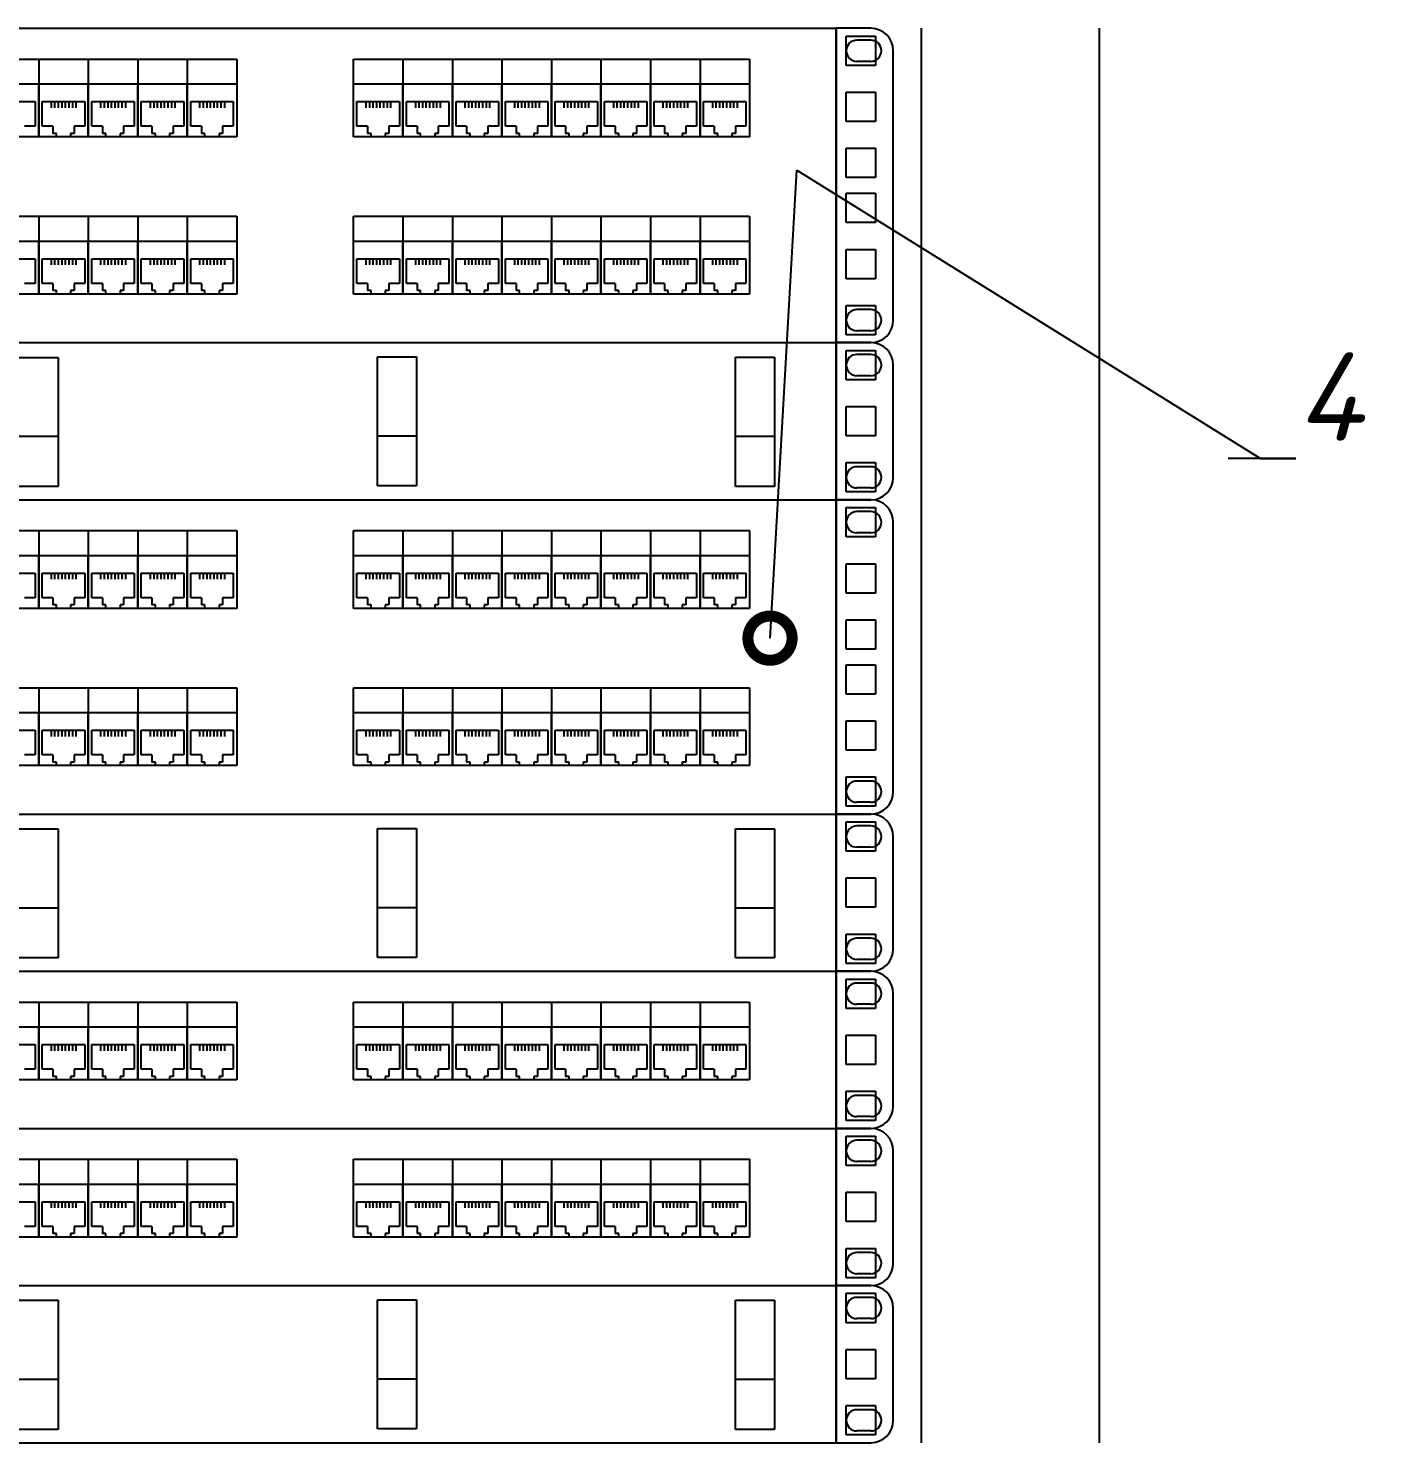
# Model space of a CAD drawing. Extents: x -260425 to 1294666, y -169889 to -2349.
# Drawn here: x 1001202 to 1005080, y -116484 to -112484 of the extents above; entities that cross this region are included whole.
import ezdxf
from ezdxf import colors
from ezdxf.entities.mleader import LeaderData, LeaderLine
from ezdxf.enums import TextEntityAlignment as Align
from ezdxf.math import Vec2, Vec3

# ---------------------------------------------------------------- set-up
doc = ezdxf.new("R2010")
doc.units = 0
doc.header["$LTSCALE"] = 100
doc.styles.add('1ISOCPEUR', font='isocpeui.ttf', dxfattribs={"height": 250})

# ---------------------------------------------------------------- blocks, each defined once
blk = doc.blocks.new('*U218')
at = {"color": 0, "linetype": 'ByBlock', "lineweight": -2}
for p, q in [((525.5, 1633.5), (525.5, 1589.05)), ((549.5, 1633.5), (549.5, 1589.05)), ((600, 1589.05), (600, 1633.5)), ((528.35, 1623), (528.35, 1631.3)), ((528.35, 1631.3), (536.65, 1631.3)), ((536.65, 1631.3), (536.65, 1623)), ((536.65, 1623), (528.35, 1623)), ((528.35, 1607.125), (528.35, 1615.425)), ((528.35, 1615.425), (536.65, 1615.425)), ((536.65, 1615.425), (536.65, 1607.125)), ((536.65, 1607.125), (528.35, 1607.125)), ((528.35, 1591.25), (528.35, 1599.55)), ((528.35, 1599.55), (536.65, 1599.55)), ((536.65, 1599.55), (536.65, 1591.25)), ((525.5, 1589.05), (525.5, 1544.6)), ((536.65, 1591.25), (528.35, 1591.25)), ((549.5, 1589.05), (549.5, 1544.6)), ((600, 1544.6), (600, 1589.05)), ((528.35, 1578.55), (528.35, 1586.85)), ((528.35, 1586.85), (536.65, 1586.85)), ((536.65, 1586.85), (536.65, 1578.55)), ((536.65, 1578.55), (528.35, 1578.55)), ((528.35, 1562.675), (528.35, 1570.975)), ((528.35, 1570.975), (536.65, 1570.975)), ((536.65, 1570.975), (536.65, 1562.675)), ((536.65, 1562.675), (528.35, 1562.675)), ((528.35, 1546.8), (528.35, 1555.1)), ((528.35, 1555.1), (536.65, 1555.1)), ((536.65, 1555.1), (536.65, 1546.8)), ((525.5, 1544.6), (525.5, 1500.15)), ((536.65, 1546.8), (528.35, 1546.8)), ((549.5, 1544.6), (549.5, 1500.15)), ((600, 1500.15), (600, 1544.6)), ((528.35, 1534.1), (528.35, 1542.4)), ((528.35, 1542.4), (536.65, 1542.4)), ((536.65, 1542.4), (536.65, 1534.1)), ((536.65, 1534.1), (528.35, 1534.1)), ((528.35, 1518.225), (528.35, 1526.525)), ((528.35, 1526.525), (536.65, 1526.525)), ((536.65, 1526.525), (536.65, 1518.225)), ((536.65, 1518.225), (528.35, 1518.225)), ((528.35, 1502.35), (528.35, 1510.65)), ((528.35, 1510.65), (536.65, 1510.65)), ((536.65, 1510.65), (536.65, 1502.35)), ((536.65, 1502.35), (528.35, 1502.35)), ((525.5, 1500.15), (525.5, 1455.7)), ((528.35, 1489.65), (528.35, 1497.95)), ((528.35, 1497.95), (536.65, 1497.95)), ((536.65, 1497.95), (536.65, 1489.65)), ((549.5, 1500.15), (549.5, 1455.7)), ((600, 1455.7), (600, 1500.15)), ((536.65, 1489.65), (528.35, 1489.65)), ((528.35, 1473.775), (528.35, 1482.075)), ((528.35, 1482.075), (536.65, 1482.075)), ((536.65, 1482.075), (536.65, 1473.775)), ((536.65, 1473.775), (528.35, 1473.775)), ((528.35, 1457.9), (528.35, 1466.2)), ((528.35, 1466.2), (536.65, 1466.2)), ((536.65, 1466.2), (536.65, 1457.9)), ((536.65, 1457.9), (528.35, 1457.9)), ((525.5, 1455.7), (525.5, 1411.25)), ((528.35, 1445.2), (528.35, 1453.5)), ((528.35, 1453.5), (536.65, 1453.5)), ((536.65, 1453.5), (536.65, 1445.2)), ((549.5, 1455.7), (549.5, 1411.25)), ((600, 1411.25), (600, 1455.7)), ((536.65, 1445.2), (528.35, 1445.2)), ((528.35, 1429.325), (528.35, 1437.625)), ((528.35, 1437.625), (536.65, 1437.625)), ((536.65, 1437.625), (536.65, 1429.325)), ((536.65, 1429.325), (528.35, 1429.325)), ((528.35, 1413.45), (528.35, 1421.75)), ((528.35, 1421.75), (536.65, 1421.75)), ((536.65, 1421.75), (536.65, 1413.45)), ((536.65, 1413.45), (528.35, 1413.45)), ((525.5, 1411.25), (525.5, 1366.8)), ((528.35, 1400.75), (528.35, 1409.05)), ((528.35, 1409.05), (536.65, 1409.05)), ((536.65, 1409.05), (536.65, 1400.75)), ((549.5, 1411.25), (549.5, 1366.8)), ((600, 1366.8), (600, 1411.25)), ((536.65, 1400.75), (528.35, 1400.75)), ((528.35, 1384.875), (528.35, 1393.175)), ((528.35, 1393.175), (536.65, 1393.175)), ((536.65, 1393.175), (536.65, 1384.875)), ((536.65, 1384.875), (528.35, 1384.875)), ((528.35, 1369), (528.35, 1377.3)), ((528.35, 1377.3), (536.65, 1377.3)), ((536.65, 1377.3), (536.65, 1369)), ((536.65, 1369), (528.35, 1369)), ((525.5, 1366.8), (525.5, 1322.35)), ((528.35, 1356.3), (528.35, 1364.6)), ((528.35, 1364.6), (536.65, 1364.6)), ((536.65, 1364.6), (536.65, 1356.3)), ((549.5, 1366.8), (549.5, 1322.35)), ((600, 1322.35), (600, 1366.8)), ((536.65, 1356.3), (528.35, 1356.3)), ((528.35, 1340.425), (528.35, 1348.725)), ((528.35, 1348.725), (536.65, 1348.725)), ((536.65, 1348.725), (536.65, 1340.425)), ((536.65, 1340.425), (528.35, 1340.425)), ((528.35, 1324.55), (528.35, 1332.85)), ((528.35, 1332.85), (536.65, 1332.85)), ((536.65, 1332.85), (536.65, 1324.55)), ((536.65, 1324.55), (528.35, 1324.55)), ((525.5, 1322.35), (525.5, 1277.9)), ((549.5, 1322.35), (549.5, 1277.9)), ((600, 1277.9), (600, 1322.35)), ((528.35, 1311.85), (528.35, 1320.15)), ((528.35, 1320.15), (536.65, 1320.15)), ((536.65, 1320.15), (536.65, 1311.85)), ((536.65, 1311.85), (528.35, 1311.85)), ((528.35, 1295.975), (528.35, 1304.275)), ((528.35, 1304.275), (536.65, 1304.275)), ((536.65, 1304.275), (536.65, 1295.975)), ((536.65, 1295.975), (528.35, 1295.975)), ((528.35, 1280.1), (528.35, 1288.4)), ((528.35, 1288.4), (536.65, 1288.4)), ((536.65, 1288.4), (536.65, 1280.1)), ((525.5, 1277.9), (525.5, 1233.45)), ((536.65, 1280.1), (528.35, 1280.1)), ((549.5, 1277.9), (549.5, 1233.45)), ((600, 1233.45), (600, 1277.9)), ((528.35, 1267.4), (528.35, 1275.7)), ((528.35, 1275.7), (536.65, 1275.7)), ((536.65, 1275.7), (536.65, 1267.4)), ((536.65, 1267.4), (528.35, 1267.4)), ((528.35, 1251.525), (528.35, 1259.825)), ((528.35, 1259.825), (536.65, 1259.825)), ((536.65, 1259.825), (536.65, 1251.525)), ((536.65, 1251.525), (528.35, 1251.525)), ((528.35, 1235.65), (528.35, 1243.95)), ((528.35, 1243.95), (536.65, 1243.95)), ((536.65, 1243.95), (536.65, 1235.65)), ((536.65, 1235.65), (528.35, 1235.65))]:
    blk.add_line(p, q, dxfattribs=at)
blk = doc.blocks.new('*U214')
at = {"color": 0, "linetype": 'ByBlock', "lineweight": -2}
for p, q in [((174.5, 22.22), (625.5, 22.22)), ((635.31, 22.22), (625.5, 22.22)), ((625.5, -22.23), (625.5, 22.22)), ((394.48, 18.06), (405.52, 18.06)), ((405.52, 18.06), (405.52, -18.44)), ((495.78, 18.19), (506.81, 18.19)), ((495.78, -18.31), (495.78, 18.19)), ((506.81, 18.19), (506.81, -18.31)), ((597.07, 18.07), (608.1, 18.07)), ((597.07, -18.44), (597.07, 18.07)), ((608.1, 18.07), (608.1, -18.44)), ((635.31, 18.87), (631.35, 18.87)), ((635.31, 12.87), (631.35, 12.87)), ((641.66, -15.88), (641.66, 15.87)), ((394.48, -4.28), (405.52, -4.28)), ((495.78, -4.15), (506.81, -4.15)), ((597.07, -4.27), (608.1, -4.27)), ((635.31, -12.88), (631.35, -12.88)), ((405.52, -18.44), (394.48, -18.44)), ((506.81, -18.31), (495.78, -18.31)), ((608.1, -18.44), (597.07, -18.44)), ((635.31, -18.88), (631.35, -18.88)), ((174.5, -22.23), (625.5, -22.23)), ((625.5, -22.23), (635.31, -22.23))]:
    blk.add_line(p, q, dxfattribs=at)
for centre, radius, start, end in [((635.31, 15.87), 6.35, 0, 90), ((631.35, 15.87), 3, 90, 270), ((635.31, 15.87), 3, 270, 90), ((631.35, -15.88), 3, 90, 270), ((635.31, -15.88), 3, 270, 90), ((635.31, -15.88), 6.35, 270, 0)]:
    blk.add_arc(centre, radius, start, end, dxfattribs=at)
at = {"color": 0, "lineweight": -2, "style": '1ISOCPEUR', "oblique": 15, "flags": 8}
blk.add_attdef('НАИМЕНОВАНИЕ', text='', height=25, dxfattribs=at).set_placement((750, 10.43), align=Align.MIDDLE_LEFT)
blk = doc.blocks.new('*U223')
at = {"color": 0, "linetype": 'ByBlock', "lineweight": -2}
for p, q in [((174.5, 22.22), (625.5, 22.22)), ((625.5, -66.68), (625.5, 22.22)), ((635.31, 22.22), (625.5, 22.22)), ((635.31, 18.87), (631.35, 18.87)), ((386, 13.5), (400, 13.5)), ((400, 13.5), (414, 13.5)), ((400, 13.5), (400, 6.5)), ((414, 13.5), (428, 13.5)), ((414, 13.5), (414, 6.5)), ((428, 13.5), (442, 13.5)), ((428, 13.5), (428, 6.5)), ((442, 13.5), (456, 13.5)), ((442, 13.5), (442, 6.5)), ((456, 13.5), (456, 6.5)), ((489, 6.5), (489, 13.5)), ((489, 13.5), (503, 13.5)), ((503, 13.5), (503, 6.5)), ((503, 13.5), (517, 13.5)), ((517, 13.5), (517, 6.5)), ((517, 13.5), (531, 13.5)), ((531, 13.5), (531, 6.5)), ((531, 13.5), (545, 13.5)), ((545, 13.5), (545, 6.5)), ((545, 13.5), (559, 13.5)), ((559, 13.5), (559, 6.5)), ((559, 13.5), (573, 13.5)), ((573, 13.5), (573, 6.5)), ((573, 13.5), (587, 13.5)), ((587, 13.5), (587, 6.5)), ((587, 13.5), (601, 13.5)), ((601, 13.5), (601, 6.5)), ((635.31, 12.87), (631.35, 12.87)), ((641.66, -60.33), (641.66, 15.87)), ((386, 6.5), (400, 6.5)), ((400, 6.5), (414, 6.5)), ((400, -8.5), (400, 6.5)), ((400, 6.5), (400, -8.5)), ((414, 6.5), (428, 6.5)), ((414, -8.5), (414, 6.5)), ((414, 6.5), (414, -8.5)), ((428, 6.5), (428, -8.5)), ((428, 6.5), (442, 6.5)), ((428, -8.5), (428, 6.5)), ((442, 6.5), (456, 6.5)), ((442, -8.5), (442, 6.5)), ((442, 6.5), (442, -8.5)), ((456, 6.5), (456, -8.5)), ((489, 6.5), (503, 6.5)), ((489, -8.5), (489, 6.5)), ((503, 6.5), (517, 6.5)), ((503, -8.5), (503, 6.5)), ((503, 6.5), (503, -8.5)), ((517, 6.5), (531, 6.5)), ((517, -8.5), (517, 6.5)), ((517, 6.5), (517, -8.5)), ((531, 6.5), (545, 6.5)), ((531, -8.5), (531, 6.5)), ((531, 6.5), (531, -8.5)), ((545, 6.5), (545, -8.5)), ((545, 6.5), (559, 6.5)), ((545, -8.5), (545, 6.5)), ((559, 6.5), (559, -8.5)), ((559, 6.5), (573, 6.5)), ((559, -8.5), (559, 6.5)), ((573, 6.5), (587, 6.5)), ((573, -8.5), (573, 6.5)), ((573, 6.5), (573, -8.5)), ((587, 6.5), (587, -8.5)), ((587, 6.5), (601, 6.5)), ((587, -8.5), (587, 6.5)), ((601, 6.5), (601, -8.5)), ((387, 1.5), (399, 1.5)), ((399, 1.5), (399, -5.5)), ((401, -2), (401, 1.5)), ((401, -5.5), (401, 1.5)), ((401, 1.5), (413, 1.5)), ((403.5, 1.5), (403.5, -0.25)), ((404.5, 1.5), (404.5, -0.25)), ((405.5, 1.5), (405.5, -0.25)), ((406.5, 1.5), (406.5, -0.25)), ((407.5, 1.5), (407.5, -0.25)), ((408.5, 1.5), (408.5, -0.25)), ((409.5, 1.5), (409.5, -0.25)), ((410.5, 1.5), (410.5, -0.25)), ((413, 1.5), (413, -5.5)), ((415, -2), (415, 1.5)), ((415, -5.5), (415, 1.5)), ((415, 1.5), (427, 1.5)), ((417.5, 1.5), (417.5, -0.25)), ((418.5, 1.5), (418.5, -0.25)), ((419.5, 1.5), (419.5, -0.25)), ((420.5, 1.5), (420.5, -0.25)), ((421.5, 1.5), (421.5, -0.25)), ((422.5, 1.5), (422.5, -0.25)), ((423.5, 1.5), (423.5, -0.25)), ((424.5, 1.5), (424.5, -0.25)), ((427, 1.5), (427, -5.5)), ((429, -2), (429, 1.5)), ((429, -5.5), (429, 1.5)), ((429, 1.5), (441, 1.5)), ((431.5, 1.5), (431.5, -0.25)), ((432.5, 1.5), (432.5, -0.25)), ((433.5, 1.5), (433.5, -0.25)), ((434.5, 1.5), (434.5, -0.25)), ((435.5, 1.5), (435.5, -0.25)), ((436.5, 1.5), (436.5, -0.25)), ((437.5, 1.5), (437.5, -0.25)), ((438.5, 1.5), (438.5, -0.25)), ((441, 1.5), (441, -5.5)), ((443, -2), (443, 1.5)), ((443, -5.5), (443, 1.5)), ((443, 1.5), (455, 1.5)), ((445.5, 1.5), (445.5, -0.25)), ((446.5, 1.5), (446.5, -0.25)), ((447.5, 1.5), (447.5, -0.25)), ((448.5, 1.5), (448.5, -0.25)), ((449.5, 1.5), (449.5, -0.25)), ((450.5, 1.5), (450.5, -0.25)), ((451.5, 1.5), (451.5, -0.25)), ((452.5, 1.5), (452.5, -0.25)), ((455, 1.5), (455, -5.5)), ((490, -2), (490, 1.5)), ((490, -5.5), (490, 1.5)), ((490, 1.5), (502, 1.5)), ((492.5, 1.5), (492.5, -0.25)), ((493.5, 1.5), (493.5, -0.25)), ((494.5, 1.5), (494.5, -0.25)), ((495.5, 1.5), (495.5, -0.25)), ((496.5, 1.5), (496.5, -0.25)), ((497.5, 1.5), (497.5, -0.25)), ((498.5, 1.5), (498.5, -0.25)), ((499.5, 1.5), (499.5, -0.25)), ((502, 1.5), (502, -5.5)), ((504, -2), (504, 1.5)), ((504, -5.5), (504, 1.5)), ((504, 1.5), (516, 1.5)), ((506.5, 1.5), (506.5, -0.25)), ((507.5, 1.5), (507.5, -0.25)), ((508.5, 1.5), (508.5, -0.25)), ((509.5, 1.5), (509.5, -0.25)), ((510.5, 1.5), (510.5, -0.25)), ((511.5, 1.5), (511.5, -0.25)), ((512.5, 1.5), (512.5, -0.25)), ((513.5, 1.5), (513.5, -0.25)), ((516, 1.5), (516, -5.5)), ((518, -2), (518, 1.5)), ((518, -5.5), (518, 1.5)), ((518, 1.5), (530, 1.5)), ((520.5, 1.5), (520.5, -0.25)), ((521.5, 1.5), (521.5, -0.25)), ((522.5, 1.5), (522.5, -0.25)), ((523.5, 1.5), (523.5, -0.25)), ((524.5, 1.5), (524.5, -0.25)), ((525.5, 1.5), (525.5, -0.25)), ((526.5, 1.5), (526.5, -0.25)), ((527.5, 1.5), (527.5, -0.25)), ((530, 1.5), (530, -5.5)), ((532, -2), (532, 1.5)), ((532, -5.5), (532, 1.5)), ((532, 1.5), (544, 1.5)), ((534.5, 1.5), (534.5, -0.25)), ((535.5, 1.5), (535.5, -0.25)), ((536.5, 1.5), (536.5, -0.25)), ((537.5, 1.5), (537.5, -0.25)), ((538.5, 1.5), (538.5, -0.25)), ((539.5, 1.5), (539.5, -0.25)), ((540.5, 1.5), (540.5, -0.25)), ((541.5, 1.5), (541.5, -0.25)), ((544, 1.5), (544, -5.5)), ((546, -2), (546, 1.5)), ((546, -5.5), (546, 1.5)), ((546, 1.5), (558, 1.5)), ((548.5, 1.5), (548.5, -0.25)), ((549.5, 1.5), (549.5, -0.25)), ((550.5, 1.5), (550.5, -0.25)), ((551.5, 1.5), (551.5, -0.25)), ((552.5, 1.5), (552.5, -0.25)), ((553.5, 1.5), (553.5, -0.25)), ((554.5, 1.5), (554.5, -0.25)), ((555.5, 1.5), (555.5, -0.25)), ((558, 1.5), (558, -5.5)), ((560, -2), (560, 1.5)), ((560, -5.5), (560, 1.5)), ((560, 1.5), (572, 1.5)), ((562.5, 1.5), (562.5, -0.25)), ((563.5, 1.5), (563.5, -0.25)), ((564.5, 1.5), (564.5, -0.25)), ((565.5, 1.5), (565.5, -0.25)), ((566.5, 1.5), (566.5, -0.25)), ((567.5, 1.5), (567.5, -0.25)), ((568.5, 1.5), (568.5, -0.25)), ((569.5, 1.5), (569.5, -0.25)), ((572, 1.5), (572, -5.5)), ((574, -2), (574, 1.5)), ((574, -5.5), (574, 1.5)), ((574, 1.5), (586, 1.5)), ((576.5, 1.5), (576.5, -0.25)), ((577.5, 1.5), (577.5, -0.25)), ((578.5, 1.5), (578.5, -0.25)), ((579.5, 1.5), (579.5, -0.25)), ((580.5, 1.5), (580.5, -0.25)), ((581.5, 1.5), (581.5, -0.25)), ((582.5, 1.5), (582.5, -0.25)), ((583.5, 1.5), (583.5, -0.25)), ((586, 1.5), (586, -5.5)), ((588, -2), (588, 1.5)), ((588, -5.5), (588, 1.5)), ((588, 1.5), (600, 1.5)), ((590.5, 1.5), (590.5, -0.25)), ((591.5, 1.5), (591.5, -0.25)), ((592.5, 1.5), (592.5, -0.25)), ((593.5, 1.5), (593.5, -0.25)), ((594.5, 1.5), (594.5, -0.25)), ((595.5, 1.5), (595.5, -0.25)), ((596.5, 1.5), (596.5, -0.25)), ((597.5, 1.5), (597.5, -0.25)), ((600, 1.5), (600, -5.5)), ((399, -5.5), (396, -5.5)), ((404, -5.5), (401, -5.5)), ((404, -5.5), (404, -7.5)), ((405, -7.5), (404, -7.5)), ((405, -8.5), (405, -7.5)), ((409, -7.5), (409, -8.5)), ((410, -7.5), (409, -7.5)), ((410, -5.5), (410, -7.5)), ((413, -5.5), (410, -5.5)), ((418, -5.5), (415, -5.5)), ((418, -5.5), (418, -7.5)), ((419, -7.5), (418, -7.5)), ((419, -8.5), (419, -7.5)), ((423, -7.5), (423, -8.5)), ((424, -7.5), (423, -7.5)), ((424, -5.5), (424, -7.5)), ((427, -5.5), (424, -5.5)), ((432, -5.5), (429, -5.5)), ((432, -5.5), (432, -7.5)), ((433, -7.5), (432, -7.5)), ((433, -8.5), (433, -7.5)), ((437, -7.5), (437, -8.5)), ((438, -7.5), (437, -7.5)), ((438, -5.5), (438, -7.5)), ((441, -5.5), (438, -5.5)), ((446, -5.5), (443, -5.5)), ((446, -5.5), (446, -7.5)), ((447, -7.5), (446, -7.5)), ((447, -8.5), (447, -7.5)), ((451, -7.5), (451, -8.5)), ((452, -7.5), (451, -7.5)), ((452, -5.5), (452, -7.5)), ((455, -5.5), (452, -5.5)), ((493, -5.5), (490, -5.5)), ((493, -5.5), (493, -7.5)), ((494, -7.5), (493, -7.5)), ((494, -8.5), (494, -7.5)), ((498, -7.5), (498, -8.5)), ((499, -7.5), (498, -7.5)), ((499, -5.5), (499, -7.5)), ((502, -5.5), (499, -5.5)), ((507, -5.5), (504, -5.5)), ((507, -5.5), (507, -7.5)), ((508, -7.5), (507, -7.5)), ((508, -8.5), (508, -7.5)), ((512, -7.5), (512, -8.5)), ((513, -7.5), (512, -7.5)), ((513, -5.5), (513, -7.5)), ((516, -5.5), (513, -5.5)), ((521, -5.5), (518, -5.5)), ((521, -5.5), (521, -7.5)), ((522, -7.5), (521, -7.5)), ((522, -8.5), (522, -7.5)), ((526, -7.5), (526, -8.5)), ((527, -7.5), (526, -7.5)), ((527, -5.5), (527, -7.5)), ((530, -5.5), (527, -5.5)), ((535, -5.5), (532, -5.5)), ((535, -5.5), (535, -7.5)), ((536, -7.5), (535, -7.5)), ((536, -8.5), (536, -7.5)), ((540, -7.5), (540, -8.5)), ((541, -7.5), (540, -7.5)), ((541, -5.5), (541, -7.5)), ((544, -5.5), (541, -5.5)), ((549, -5.5), (546, -5.5)), ((549, -5.5), (549, -7.5)), ((550, -7.5), (549, -7.5)), ((550, -8.5), (550, -7.5)), ((554, -7.5), (554, -8.5)), ((555, -7.5), (554, -7.5)), ((555, -5.5), (555, -7.5)), ((558, -5.5), (555, -5.5)), ((563, -5.5), (560, -5.5)), ((563, -5.5), (563, -7.5)), ((564, -7.5), (563, -7.5)), ((564, -8.5), (564, -7.5)), ((568, -7.5), (568, -8.5)), ((569, -7.5), (568, -7.5)), ((569, -5.5), (569, -7.5)), ((572, -5.5), (569, -5.5)), ((577, -5.5), (574, -5.5)), ((577, -5.5), (577, -7.5)), ((578, -7.5), (577, -7.5)), ((578, -8.5), (578, -7.5)), ((582, -7.5), (582, -8.5)), ((583, -7.5), (582, -7.5)), ((583, -5.5), (583, -7.5)), ((586, -5.5), (583, -5.5)), ((591, -5.5), (588, -5.5)), ((591, -5.5), (591, -7.5)), ((592, -7.5), (591, -7.5)), ((592, -8.5), (592, -7.5)), ((596, -7.5), (596, -8.5)), ((597, -7.5), (596, -7.5)), ((597, -5.5), (597, -7.5)), ((600, -5.5), (597, -5.5)), ((400, -8.5), (386, -8.5)), ((414, -8.5), (400, -8.5)), ((409, -8.5), (405, -8.5)), ((428, -8.5), (414, -8.5)), ((423, -8.5), (419, -8.5)), ((442, -8.5), (428, -8.5)), ((437, -8.5), (433, -8.5)), ((456, -8.5), (442, -8.5)), ((451, -8.5), (447, -8.5)), ((503, -8.5), (489, -8.5)), ((498, -8.5), (494, -8.5)), ((517, -8.5), (503, -8.5)), ((512, -8.5), (508, -8.5)), ((531, -8.5), (517, -8.5)), ((526, -8.5), (522, -8.5)), ((545, -8.5), (531, -8.5)), ((540, -8.5), (536, -8.5)), ((559, -8.5), (545, -8.5)), ((554, -8.5), (550, -8.5)), ((573, -8.5), (559, -8.5)), ((568, -8.5), (564, -8.5)), ((587, -8.5), (573, -8.5)), ((582, -8.5), (578, -8.5)), ((601, -8.5), (587, -8.5)), ((596, -8.5), (592, -8.5)), ((386, -30.95), (400, -30.95)), ((400, -30.95), (400, -37.95)), ((400, -30.95), (414, -30.95)), ((414, -30.95), (414, -37.95)), ((414, -30.95), (428, -30.95)), ((428, -30.95), (428, -37.95)), ((428, -30.95), (442, -30.95)), ((442, -30.95), (442, -37.95)), ((442, -30.95), (456, -30.95)), ((456, -30.95), (456, -37.95)), ((489, -30.95), (503, -30.95)), ((489, -37.95), (489, -30.95)), ((503, -30.95), (517, -30.95)), ((503, -30.95), (503, -37.95)), ((517, -30.95), (531, -30.95)), ((517, -30.95), (517, -37.95)), ((531, -30.95), (545, -30.95)), ((531, -30.95), (531, -37.95)), ((545, -30.95), (559, -30.95)), ((545, -30.95), (545, -37.95)), ((559, -30.95), (573, -30.95)), ((559, -30.95), (559, -37.95)), ((573, -30.95), (587, -30.95)), ((573, -30.95), (573, -37.95)), ((587, -30.95), (601, -30.95)), ((587, -30.95), (587, -37.95)), ((601, -30.95), (601, -37.95)), ((386, -37.95), (400, -37.95)), ((400, -37.95), (400, -52.95)), ((400, -52.95), (400, -37.95)), ((400, -37.95), (414, -37.95)), ((414, -37.95), (414, -52.95)), ((414, -52.95), (414, -37.95)), ((414, -37.95), (428, -37.95)), ((428, -52.95), (428, -37.95)), ((428, -37.95), (442, -37.95)), ((428, -37.95), (428, -52.95)), ((442, -37.95), (442, -52.95)), ((442, -52.95), (442, -37.95)), ((442, -37.95), (456, -37.95)), ((456, -37.95), (456, -52.95)), ((489, -52.95), (489, -37.95)), ((489, -37.95), (503, -37.95)), ((503, -37.95), (503, -52.95)), ((503, -52.95), (503, -37.95)), ((503, -37.95), (517, -37.95)), ((517, -37.95), (517, -52.95)), ((517, -52.95), (517, -37.95)), ((517, -37.95), (531, -37.95)), ((531, -37.95), (531, -52.95)), ((531, -52.95), (531, -37.95)), ((531, -37.95), (545, -37.95)), ((545, -52.95), (545, -37.95)), ((545, -37.95), (559, -37.95)), ((545, -37.95), (545, -52.95)), ((559, -52.95), (559, -37.95)), ((559, -37.95), (573, -37.95)), ((559, -37.95), (559, -52.95)), ((573, -37.95), (573, -52.95)), ((573, -52.95), (573, -37.95)), ((573, -37.95), (587, -37.95)), ((587, -52.95), (587, -37.95)), ((587, -37.95), (601, -37.95)), ((587, -37.95), (587, -52.95)), ((601, -37.95), (601, -52.95)), ((387, -42.95), (399, -42.95)), ((399, -42.95), (399, -49.95)), ((401, -42.95), (413, -42.95)), ((401, -49.95), (401, -42.95)), ((401, -46.45), (401, -42.95)), ((403.5, -42.95), (403.5, -44.7)), ((404.5, -42.95), (404.5, -44.7)), ((405.5, -42.95), (405.5, -44.7)), ((406.5, -42.95), (406.5, -44.7)), ((407.5, -42.95), (407.5, -44.7)), ((408.5, -42.95), (408.5, -44.7)), ((409.5, -42.95), (409.5, -44.7)), ((410.5, -42.95), (410.5, -44.7)), ((413, -42.95), (413, -49.95)), ((415, -42.95), (427, -42.95)), ((415, -49.95), (415, -42.95)), ((415, -46.45), (415, -42.95)), ((417.5, -42.95), (417.5, -44.7)), ((418.5, -42.95), (418.5, -44.7)), ((419.5, -42.95), (419.5, -44.7)), ((420.5, -42.95), (420.5, -44.7)), ((421.5, -42.95), (421.5, -44.7)), ((422.5, -42.95), (422.5, -44.7)), ((423.5, -42.95), (423.5, -44.7)), ((424.5, -42.95), (424.5, -44.7)), ((427, -42.95), (427, -49.95)), ((429, -42.95), (441, -42.95)), ((429, -49.95), (429, -42.95)), ((429, -46.45), (429, -42.95)), ((431.5, -42.95), (431.5, -44.7)), ((432.5, -42.95), (432.5, -44.7)), ((433.5, -42.95), (433.5, -44.7)), ((434.5, -42.95), (434.5, -44.7)), ((435.5, -42.95), (435.5, -44.7)), ((436.5, -42.95), (436.5, -44.7)), ((437.5, -42.95), (437.5, -44.7)), ((438.5, -42.95), (438.5, -44.7)), ((441, -42.95), (441, -49.95)), ((443, -42.95), (455, -42.95)), ((443, -49.95), (443, -42.95)), ((443, -46.45), (443, -42.95)), ((445.5, -42.95), (445.5, -44.7)), ((446.5, -42.95), (446.5, -44.7)), ((447.5, -42.95), (447.5, -44.7)), ((448.5, -42.95), (448.5, -44.7)), ((449.5, -42.95), (449.5, -44.7)), ((450.5, -42.95), (450.5, -44.7)), ((451.5, -42.95), (451.5, -44.7)), ((452.5, -42.95), (452.5, -44.7)), ((455, -42.95), (455, -49.95)), ((490, -42.95), (502, -42.95)), ((490, -49.95), (490, -42.95)), ((490, -46.45), (490, -42.95)), ((492.5, -42.95), (492.5, -44.7)), ((493.5, -42.95), (493.5, -44.7)), ((494.5, -42.95), (494.5, -44.7)), ((495.5, -42.95), (495.5, -44.7)), ((496.5, -42.95), (496.5, -44.7)), ((497.5, -42.95), (497.5, -44.7)), ((498.5, -42.95), (498.5, -44.7)), ((499.5, -42.95), (499.5, -44.7)), ((502, -42.95), (502, -49.95)), ((504, -42.95), (516, -42.95)), ((504, -49.95), (504, -42.95)), ((504, -46.45), (504, -42.95)), ((506.5, -42.95), (506.5, -44.7)), ((507.5, -42.95), (507.5, -44.7)), ((508.5, -42.95), (508.5, -44.7)), ((509.5, -42.95), (509.5, -44.7)), ((510.5, -42.95), (510.5, -44.7)), ((511.5, -42.95), (511.5, -44.7)), ((512.5, -42.95), (512.5, -44.7)), ((513.5, -42.95), (513.5, -44.7)), ((516, -42.95), (516, -49.95)), ((518, -42.95), (530, -42.95)), ((518, -49.95), (518, -42.95)), ((518, -46.45), (518, -42.95)), ((520.5, -42.95), (520.5, -44.7)), ((521.5, -42.95), (521.5, -44.7)), ((522.5, -42.95), (522.5, -44.7)), ((523.5, -42.95), (523.5, -44.7)), ((524.5, -42.95), (524.5, -44.7)), ((525.5, -42.95), (525.5, -44.7)), ((526.5, -42.95), (526.5, -44.7)), ((527.5, -42.95), (527.5, -44.7)), ((530, -42.95), (530, -49.95)), ((532, -42.95), (544, -42.95)), ((532, -49.95), (532, -42.95)), ((532, -46.45), (532, -42.95)), ((534.5, -42.95), (534.5, -44.7)), ((535.5, -42.95), (535.5, -44.7)), ((536.5, -42.95), (536.5, -44.7)), ((537.5, -42.95), (537.5, -44.7)), ((538.5, -42.95), (538.5, -44.7)), ((539.5, -42.95), (539.5, -44.7)), ((540.5, -42.95), (540.5, -44.7)), ((541.5, -42.95), (541.5, -44.7)), ((544, -42.95), (544, -49.95)), ((546, -42.95), (558, -42.95)), ((546, -49.95), (546, -42.95)), ((546, -46.45), (546, -42.95)), ((548.5, -42.95), (548.5, -44.7)), ((549.5, -42.95), (549.5, -44.7)), ((550.5, -42.95), (550.5, -44.7)), ((551.5, -42.95), (551.5, -44.7)), ((552.5, -42.95), (552.5, -44.7)), ((553.5, -42.95), (553.5, -44.7)), ((554.5, -42.95), (554.5, -44.7)), ((555.5, -42.95), (555.5, -44.7)), ((558, -42.95), (558, -49.95)), ((560, -42.95), (572, -42.95)), ((560, -49.95), (560, -42.95)), ((560, -46.45), (560, -42.95)), ((562.5, -42.95), (562.5, -44.7)), ((563.5, -42.95), (563.5, -44.7)), ((564.5, -42.95), (564.5, -44.7)), ((565.5, -42.95), (565.5, -44.7)), ((566.5, -42.95), (566.5, -44.7)), ((567.5, -42.95), (567.5, -44.7)), ((568.5, -42.95), (568.5, -44.7)), ((569.5, -42.95), (569.5, -44.7)), ((572, -42.95), (572, -49.95)), ((574, -42.95), (586, -42.95)), ((574, -49.95), (574, -42.95)), ((574, -46.45), (574, -42.95)), ((576.5, -42.95), (576.5, -44.7)), ((577.5, -42.95), (577.5, -44.7)), ((578.5, -42.95), (578.5, -44.7)), ((579.5, -42.95), (579.5, -44.7)), ((580.5, -42.95), (580.5, -44.7)), ((581.5, -42.95), (581.5, -44.7)), ((582.5, -42.95), (582.5, -44.7)), ((583.5, -42.95), (583.5, -44.7)), ((586, -42.95), (586, -49.95)), ((588, -42.95), (600, -42.95)), ((588, -49.95), (588, -42.95)), ((588, -46.45), (588, -42.95)), ((590.5, -42.95), (590.5, -44.7)), ((591.5, -42.95), (591.5, -44.7)), ((592.5, -42.95), (592.5, -44.7)), ((593.5, -42.95), (593.5, -44.7)), ((594.5, -42.95), (594.5, -44.7)), ((595.5, -42.95), (595.5, -44.7)), ((596.5, -42.95), (596.5, -44.7)), ((597.5, -42.95), (597.5, -44.7)), ((600, -42.95), (600, -49.95)), ((399, -49.95), (396, -49.95)), ((404, -49.95), (401, -49.95)), ((404, -49.95), (404, -51.95)), ((405, -51.95), (404, -51.95)), ((405, -52.95), (405, -51.95)), ((410, -51.95), (409, -51.95)), ((409, -51.95), (409, -52.95)), ((413, -49.95), (410, -49.95)), ((410, -49.95), (410, -51.95)), ((418, -49.95), (415, -49.95)), ((418, -49.95), (418, -51.95)), ((419, -51.95), (418, -51.95)), ((419, -52.95), (419, -51.95)), ((424, -51.95), (423, -51.95)), ((423, -51.95), (423, -52.95)), ((427, -49.95), (424, -49.95)), ((424, -49.95), (424, -51.95)), ((432, -49.95), (429, -49.95)), ((432, -49.95), (432, -51.95)), ((433, -51.95), (432, -51.95)), ((433, -52.95), (433, -51.95)), ((438, -51.95), (437, -51.95)), ((437, -51.95), (437, -52.95)), ((441, -49.95), (438, -49.95)), ((438, -49.95), (438, -51.95)), ((446, -49.95), (443, -49.95)), ((446, -49.95), (446, -51.95)), ((447, -51.95), (446, -51.95)), ((447, -52.95), (447, -51.95)), ((452, -51.95), (451, -51.95)), ((451, -51.95), (451, -52.95)), ((455, -49.95), (452, -49.95)), ((452, -49.95), (452, -51.95)), ((493, -49.95), (490, -49.95)), ((493, -49.95), (493, -51.95)), ((494, -51.95), (493, -51.95)), ((494, -52.95), (494, -51.95)), ((499, -51.95), (498, -51.95)), ((498, -51.95), (498, -52.95)), ((502, -49.95), (499, -49.95)), ((499, -49.95), (499, -51.95)), ((507, -49.95), (504, -49.95)), ((507, -49.95), (507, -51.95)), ((508, -51.95), (507, -51.95)), ((508, -52.95), (508, -51.95)), ((513, -51.95), (512, -51.95)), ((512, -51.95), (512, -52.95)), ((516, -49.95), (513, -49.95)), ((513, -49.95), (513, -51.95)), ((521, -49.95), (518, -49.95)), ((521, -49.95), (521, -51.95)), ((522, -51.95), (521, -51.95)), ((522, -52.95), (522, -51.95)), ((527, -51.95), (526, -51.95)), ((526, -51.95), (526, -52.95)), ((530, -49.95), (527, -49.95)), ((527, -49.95), (527, -51.95)), ((535, -49.95), (532, -49.95)), ((535, -49.95), (535, -51.95)), ((536, -51.95), (535, -51.95)), ((536, -52.95), (536, -51.95)), ((541, -51.95), (540, -51.95)), ((540, -51.95), (540, -52.95)), ((544, -49.95), (541, -49.95)), ((541, -49.95), (541, -51.95)), ((549, -49.95), (546, -49.95)), ((549, -49.95), (549, -51.95)), ((550, -51.95), (549, -51.95)), ((550, -52.95), (550, -51.95)), ((555, -51.95), (554, -51.95)), ((554, -51.95), (554, -52.95)), ((558, -49.95), (555, -49.95)), ((555, -49.95), (555, -51.95)), ((563, -49.95), (560, -49.95)), ((563, -49.95), (563, -51.95)), ((564, -51.95), (563, -51.95)), ((564, -52.95), (564, -51.95)), ((569, -51.95), (568, -51.95)), ((568, -51.95), (568, -52.95)), ((572, -49.95), (569, -49.95)), ((569, -49.95), (569, -51.95)), ((577, -49.95), (574, -49.95)), ((577, -49.95), (577, -51.95)), ((578, -51.95), (577, -51.95)), ((578, -52.95), (578, -51.95)), ((583, -51.95), (582, -51.95)), ((582, -51.95), (582, -52.95)), ((586, -49.95), (583, -49.95)), ((583, -49.95), (583, -51.95)), ((591, -49.95), (588, -49.95)), ((591, -49.95), (591, -51.95)), ((592, -51.95), (591, -51.95)), ((592, -52.95), (592, -51.95)), ((597, -51.95), (596, -51.95)), ((596, -51.95), (596, -52.95)), ((600, -49.95), (597, -49.95)), ((597, -49.95), (597, -51.95)), ((400, -52.95), (386, -52.95)), ((414, -52.95), (400, -52.95)), ((409, -52.95), (405, -52.95)), ((428, -52.95), (414, -52.95)), ((423, -52.95), (419, -52.95)), ((442, -52.95), (428, -52.95)), ((437, -52.95), (433, -52.95)), ((456, -52.95), (442, -52.95)), ((451, -52.95), (447, -52.95)), ((503, -52.95), (489, -52.95)), ((498, -52.95), (494, -52.95)), ((517, -52.95), (503, -52.95)), ((512, -52.95), (508, -52.95)), ((531, -52.95), (517, -52.95)), ((526, -52.95), (522, -52.95)), ((545, -52.95), (531, -52.95)), ((540, -52.95), (536, -52.95)), ((559, -52.95), (545, -52.95)), ((554, -52.95), (550, -52.95)), ((573, -52.95), (559, -52.95)), ((568, -52.95), (564, -52.95)), ((587, -52.95), (573, -52.95)), ((582, -52.95), (578, -52.95)), ((601, -52.95), (587, -52.95)), ((596, -52.95), (592, -52.95)), ((635.31, -57.33), (631.35, -57.33)), ((635.31, -63.33), (631.35, -63.33)), ((174.5, -66.68), (625.5, -66.68)), ((625.5, -66.68), (635.31, -66.68))]:
    blk.add_line(p, q, dxfattribs=at)
for centre, radius, start, end in [((635.31, 15.87), 6.35, 0, 90), ((631.35, 15.87), 3, 90, 270), ((635.31, 15.87), 3, 270, 90), ((631.35, -60.33), 3, 90, 270), ((635.31, -60.33), 3, 270, 90), ((635.31, -60.33), 6.35, 270, 0)]:
    blk.add_arc(centre, radius, start, end, dxfattribs=at)
at = {"color": 0, "lineweight": -2, "style": '1ISOCPEUR', "oblique": 15, "flags": 8}
blk.add_attdef('НАИМЕНОВАНИЕ', text='', height=25, dxfattribs=at).set_placement((750, -11.54), align=Align.MIDDLE_LEFT)
blk = doc.blocks.new('*U215')
at = {"color": 0, "linetype": 'ByBlock', "lineweight": -2}
for p, q in [((174.5, 22.22), (625.5, 22.22)), ((625.5, -22.23), (625.5, 22.22)), ((635.31, 22.22), (625.5, 22.22)), ((635.31, 18.87), (631.35, 18.87)), ((386, 13.5), (400, 13.5)), ((400, 13.5), (414, 13.5)), ((400, 13.5), (400, 6.5)), ((414, 13.5), (428, 13.5)), ((414, 13.5), (414, 6.5)), ((428, 13.5), (442, 13.5)), ((428, 13.5), (428, 6.5)), ((442, 13.5), (456, 13.5)), ((442, 13.5), (442, 6.5)), ((456, 13.5), (456, 6.5)), ((489, 6.5), (489, 13.5)), ((489, 13.5), (503, 13.5)), ((503, 13.5), (503, 6.5)), ((503, 13.5), (517, 13.5)), ((517, 13.5), (517, 6.5)), ((517, 13.5), (531, 13.5)), ((531, 13.5), (531, 6.5)), ((531, 13.5), (545, 13.5)), ((545, 13.5), (545, 6.5)), ((545, 13.5), (559, 13.5)), ((559, 13.5), (559, 6.5)), ((559, 13.5), (573, 13.5)), ((573, 13.5), (573, 6.5)), ((573, 13.5), (587, 13.5)), ((587, 13.5), (587, 6.5)), ((587, 13.5), (601, 13.5)), ((601, 13.5), (601, 6.5)), ((635.31, 12.87), (631.35, 12.87)), ((641.66, -15.88), (641.66, 15.87)), ((386, 6.5), (400, 6.5)), ((400, 6.5), (414, 6.5)), ((400, -8.5), (400, 6.5)), ((400, 6.5), (400, -8.5)), ((414, 6.5), (428, 6.5)), ((414, -8.5), (414, 6.5)), ((414, 6.5), (414, -8.5)), ((428, 6.5), (428, -8.5)), ((428, 6.5), (442, 6.5)), ((428, -8.5), (428, 6.5)), ((442, 6.5), (456, 6.5)), ((442, -8.5), (442, 6.5)), ((442, 6.5), (442, -8.5)), ((456, 6.5), (456, -8.5)), ((489, 6.5), (503, 6.5)), ((489, -8.5), (489, 6.5)), ((503, 6.5), (517, 6.5)), ((503, -8.5), (503, 6.5)), ((503, 6.5), (503, -8.5)), ((517, 6.5), (531, 6.5)), ((517, -8.5), (517, 6.5)), ((517, 6.5), (517, -8.5)), ((531, 6.5), (545, 6.5)), ((531, -8.5), (531, 6.5)), ((531, 6.5), (531, -8.5)), ((545, 6.5), (545, -8.5)), ((545, 6.5), (559, 6.5)), ((545, -8.5), (545, 6.5)), ((559, 6.5), (559, -8.5)), ((559, 6.5), (573, 6.5)), ((559, -8.5), (559, 6.5)), ((573, 6.5), (587, 6.5)), ((573, -8.5), (573, 6.5)), ((573, 6.5), (573, -8.5)), ((587, 6.5), (587, -8.5)), ((587, 6.5), (601, 6.5)), ((587, -8.5), (587, 6.5)), ((601, 6.5), (601, -8.5)), ((387, 1.5), (399, 1.5)), ((399, 1.5), (399, -5.5)), ((401, -2), (401, 1.5)), ((401, -5.5), (401, 1.5)), ((401, 1.5), (413, 1.5)), ((403.5, 1.5), (403.5, -0.25)), ((404.5, 1.5), (404.5, -0.25)), ((405.5, 1.5), (405.5, -0.25)), ((406.5, 1.5), (406.5, -0.25)), ((407.5, 1.5), (407.5, -0.25)), ((408.5, 1.5), (408.5, -0.25)), ((409.5, 1.5), (409.5, -0.25)), ((410.5, 1.5), (410.5, -0.25)), ((413, 1.5), (413, -5.5)), ((415, -2), (415, 1.5)), ((415, -5.5), (415, 1.5)), ((415, 1.5), (427, 1.5)), ((417.5, 1.5), (417.5, -0.25)), ((418.5, 1.5), (418.5, -0.25)), ((419.5, 1.5), (419.5, -0.25)), ((420.5, 1.5), (420.5, -0.25)), ((421.5, 1.5), (421.5, -0.25)), ((422.5, 1.5), (422.5, -0.25)), ((423.5, 1.5), (423.5, -0.25)), ((424.5, 1.5), (424.5, -0.25)), ((427, 1.5), (427, -5.5)), ((429, -2), (429, 1.5)), ((429, -5.5), (429, 1.5)), ((429, 1.5), (441, 1.5)), ((431.5, 1.5), (431.5, -0.25)), ((432.5, 1.5), (432.5, -0.25)), ((433.5, 1.5), (433.5, -0.25)), ((434.5, 1.5), (434.5, -0.25)), ((435.5, 1.5), (435.5, -0.25)), ((436.5, 1.5), (436.5, -0.25)), ((437.5, 1.5), (437.5, -0.25)), ((438.5, 1.5), (438.5, -0.25)), ((441, 1.5), (441, -5.5)), ((443, -2), (443, 1.5)), ((443, -5.5), (443, 1.5)), ((443, 1.5), (455, 1.5)), ((445.5, 1.5), (445.5, -0.25)), ((446.5, 1.5), (446.5, -0.25)), ((447.5, 1.5), (447.5, -0.25)), ((448.5, 1.5), (448.5, -0.25)), ((449.5, 1.5), (449.5, -0.25)), ((450.5, 1.5), (450.5, -0.25)), ((451.5, 1.5), (451.5, -0.25)), ((452.5, 1.5), (452.5, -0.25)), ((455, 1.5), (455, -5.5)), ((490, -2), (490, 1.5)), ((490, -5.5), (490, 1.5)), ((490, 1.5), (502, 1.5)), ((492.5, 1.5), (492.5, -0.25)), ((493.5, 1.5), (493.5, -0.25)), ((494.5, 1.5), (494.5, -0.25)), ((495.5, 1.5), (495.5, -0.25)), ((496.5, 1.5), (496.5, -0.25)), ((497.5, 1.5), (497.5, -0.25)), ((498.5, 1.5), (498.5, -0.25)), ((499.5, 1.5), (499.5, -0.25)), ((502, 1.5), (502, -5.5)), ((504, -2), (504, 1.5)), ((504, -5.5), (504, 1.5)), ((504, 1.5), (516, 1.5)), ((506.5, 1.5), (506.5, -0.25)), ((507.5, 1.5), (507.5, -0.25)), ((508.5, 1.5), (508.5, -0.25)), ((509.5, 1.5), (509.5, -0.25)), ((510.5, 1.5), (510.5, -0.25)), ((511.5, 1.5), (511.5, -0.25)), ((512.5, 1.5), (512.5, -0.25)), ((513.5, 1.5), (513.5, -0.25)), ((516, 1.5), (516, -5.5)), ((518, -2), (518, 1.5)), ((518, -5.5), (518, 1.5)), ((518, 1.5), (530, 1.5)), ((520.5, 1.5), (520.5, -0.25)), ((521.5, 1.5), (521.5, -0.25)), ((522.5, 1.5), (522.5, -0.25)), ((523.5, 1.5), (523.5, -0.25)), ((524.5, 1.5), (524.5, -0.25)), ((525.5, 1.5), (525.5, -0.25)), ((526.5, 1.5), (526.5, -0.25)), ((527.5, 1.5), (527.5, -0.25)), ((530, 1.5), (530, -5.5)), ((532, -2), (532, 1.5)), ((532, -5.5), (532, 1.5)), ((532, 1.5), (544, 1.5)), ((534.5, 1.5), (534.5, -0.25)), ((535.5, 1.5), (535.5, -0.25)), ((536.5, 1.5), (536.5, -0.25)), ((537.5, 1.5), (537.5, -0.25)), ((538.5, 1.5), (538.5, -0.25)), ((539.5, 1.5), (539.5, -0.25)), ((540.5, 1.5), (540.5, -0.25)), ((541.5, 1.5), (541.5, -0.25)), ((544, 1.5), (544, -5.5)), ((546, -2), (546, 1.5)), ((546, -5.5), (546, 1.5)), ((546, 1.5), (558, 1.5)), ((548.5, 1.5), (548.5, -0.25)), ((549.5, 1.5), (549.5, -0.25)), ((550.5, 1.5), (550.5, -0.25)), ((551.5, 1.5), (551.5, -0.25)), ((552.5, 1.5), (552.5, -0.25)), ((553.5, 1.5), (553.5, -0.25)), ((554.5, 1.5), (554.5, -0.25)), ((555.5, 1.5), (555.5, -0.25)), ((558, 1.5), (558, -5.5)), ((560, -2), (560, 1.5)), ((560, -5.5), (560, 1.5)), ((560, 1.5), (572, 1.5)), ((562.5, 1.5), (562.5, -0.25)), ((563.5, 1.5), (563.5, -0.25)), ((564.5, 1.5), (564.5, -0.25)), ((565.5, 1.5), (565.5, -0.25)), ((566.5, 1.5), (566.5, -0.25)), ((567.5, 1.5), (567.5, -0.25)), ((568.5, 1.5), (568.5, -0.25)), ((569.5, 1.5), (569.5, -0.25)), ((572, 1.5), (572, -5.5)), ((574, -2), (574, 1.5)), ((574, -5.5), (574, 1.5)), ((574, 1.5), (586, 1.5)), ((576.5, 1.5), (576.5, -0.25)), ((577.5, 1.5), (577.5, -0.25)), ((578.5, 1.5), (578.5, -0.25)), ((579.5, 1.5), (579.5, -0.25)), ((580.5, 1.5), (580.5, -0.25)), ((581.5, 1.5), (581.5, -0.25)), ((582.5, 1.5), (582.5, -0.25)), ((583.5, 1.5), (583.5, -0.25)), ((586, 1.5), (586, -5.5)), ((588, -2), (588, 1.5)), ((588, -5.5), (588, 1.5)), ((588, 1.5), (600, 1.5)), ((590.5, 1.5), (590.5, -0.25)), ((591.5, 1.5), (591.5, -0.25)), ((592.5, 1.5), (592.5, -0.25)), ((593.5, 1.5), (593.5, -0.25)), ((594.5, 1.5), (594.5, -0.25)), ((595.5, 1.5), (595.5, -0.25)), ((596.5, 1.5), (596.5, -0.25)), ((597.5, 1.5), (597.5, -0.25)), ((600, 1.5), (600, -5.5)), ((399, -5.5), (396, -5.5)), ((404, -5.5), (401, -5.5)), ((404, -5.5), (404, -7.5)), ((405, -7.5), (404, -7.5)), ((405, -8.5), (405, -7.5)), ((409, -7.5), (409, -8.5)), ((410, -7.5), (409, -7.5)), ((410, -5.5), (410, -7.5)), ((413, -5.5), (410, -5.5)), ((418, -5.5), (415, -5.5)), ((418, -5.5), (418, -7.5)), ((419, -7.5), (418, -7.5)), ((419, -8.5), (419, -7.5)), ((423, -7.5), (423, -8.5)), ((424, -7.5), (423, -7.5)), ((424, -5.5), (424, -7.5)), ((427, -5.5), (424, -5.5)), ((432, -5.5), (429, -5.5)), ((432, -5.5), (432, -7.5)), ((433, -7.5), (432, -7.5)), ((433, -8.5), (433, -7.5)), ((437, -7.5), (437, -8.5)), ((438, -7.5), (437, -7.5)), ((438, -5.5), (438, -7.5)), ((441, -5.5), (438, -5.5)), ((446, -5.5), (443, -5.5)), ((446, -5.5), (446, -7.5)), ((447, -7.5), (446, -7.5)), ((447, -8.5), (447, -7.5)), ((451, -7.5), (451, -8.5)), ((452, -7.5), (451, -7.5)), ((452, -5.5), (452, -7.5)), ((455, -5.5), (452, -5.5)), ((493, -5.5), (490, -5.5)), ((493, -5.5), (493, -7.5)), ((494, -7.5), (493, -7.5)), ((494, -8.5), (494, -7.5)), ((498, -7.5), (498, -8.5)), ((499, -7.5), (498, -7.5)), ((499, -5.5), (499, -7.5)), ((502, -5.5), (499, -5.5)), ((507, -5.5), (504, -5.5)), ((507, -5.5), (507, -7.5)), ((508, -7.5), (507, -7.5)), ((508, -8.5), (508, -7.5)), ((512, -7.5), (512, -8.5)), ((513, -7.5), (512, -7.5)), ((513, -5.5), (513, -7.5)), ((516, -5.5), (513, -5.5)), ((521, -5.5), (518, -5.5)), ((521, -5.5), (521, -7.5)), ((522, -7.5), (521, -7.5)), ((522, -8.5), (522, -7.5)), ((526, -7.5), (526, -8.5)), ((527, -7.5), (526, -7.5)), ((527, -5.5), (527, -7.5)), ((530, -5.5), (527, -5.5)), ((535, -5.5), (532, -5.5)), ((535, -5.5), (535, -7.5)), ((536, -7.5), (535, -7.5)), ((536, -8.5), (536, -7.5)), ((540, -7.5), (540, -8.5)), ((541, -7.5), (540, -7.5)), ((541, -5.5), (541, -7.5)), ((544, -5.5), (541, -5.5)), ((549, -5.5), (546, -5.5)), ((549, -5.5), (549, -7.5)), ((550, -7.5), (549, -7.5)), ((550, -8.5), (550, -7.5)), ((554, -7.5), (554, -8.5)), ((555, -7.5), (554, -7.5)), ((555, -5.5), (555, -7.5)), ((558, -5.5), (555, -5.5)), ((563, -5.5), (560, -5.5)), ((563, -5.5), (563, -7.5)), ((564, -7.5), (563, -7.5)), ((564, -8.5), (564, -7.5)), ((568, -7.5), (568, -8.5)), ((569, -7.5), (568, -7.5)), ((569, -5.5), (569, -7.5)), ((572, -5.5), (569, -5.5)), ((577, -5.5), (574, -5.5)), ((577, -5.5), (577, -7.5)), ((578, -7.5), (577, -7.5)), ((578, -8.5), (578, -7.5)), ((582, -7.5), (582, -8.5)), ((583, -7.5), (582, -7.5)), ((583, -5.5), (583, -7.5)), ((586, -5.5), (583, -5.5)), ((591, -5.5), (588, -5.5)), ((591, -5.5), (591, -7.5)), ((592, -7.5), (591, -7.5)), ((592, -8.5), (592, -7.5)), ((596, -7.5), (596, -8.5)), ((597, -7.5), (596, -7.5)), ((597, -5.5), (597, -7.5)), ((600, -5.5), (597, -5.5)), ((400, -8.5), (386, -8.5)), ((414, -8.5), (400, -8.5)), ((409, -8.5), (405, -8.5)), ((428, -8.5), (414, -8.5)), ((423, -8.5), (419, -8.5)), ((442, -8.5), (428, -8.5)), ((437, -8.5), (433, -8.5)), ((456, -8.5), (442, -8.5)), ((451, -8.5), (447, -8.5)), ((503, -8.5), (489, -8.5)), ((498, -8.5), (494, -8.5)), ((517, -8.5), (503, -8.5)), ((512, -8.5), (508, -8.5)), ((531, -8.5), (517, -8.5)), ((526, -8.5), (522, -8.5)), ((545, -8.5), (531, -8.5)), ((540, -8.5), (536, -8.5)), ((559, -8.5), (545, -8.5)), ((554, -8.5), (550, -8.5)), ((573, -8.5), (559, -8.5)), ((568, -8.5), (564, -8.5)), ((587, -8.5), (573, -8.5)), ((582, -8.5), (578, -8.5)), ((601, -8.5), (587, -8.5)), ((596, -8.5), (592, -8.5)), ((635.31, -12.88), (631.35, -12.88)), ((635.31, -18.88), (631.35, -18.88)), ((174.5, -22.23), (625.5, -22.23)), ((625.5, -22.23), (635.31, -22.23))]:
    blk.add_line(p, q, dxfattribs=at)
for centre, radius, start, end in [((635.31, 15.87), 6.35, 0, 90), ((631.35, 15.87), 3, 90, 270), ((635.31, 15.87), 3, 270, 90), ((631.35, -15.88), 3, 90, 270), ((635.31, -15.88), 3, 270, 90), ((635.31, -15.88), 6.35, 270, 0)]:
    blk.add_arc(centre, radius, start, end, dxfattribs=at)
at = {"color": 0, "lineweight": -2, "style": '1ISOCPEUR', "oblique": 15, "flags": 8}
blk.add_attdef('НАИМЕНОВАНИЕ', text='', height=25, dxfattribs=at).set_placement((750, 10.69), align=Align.MIDDLE_LEFT)
blk = doc.blocks.new('_DotSmall')
at = {"color": 0, "linetype": 'ByBlock', "const_width": 0.5}
blk.add_lwpolyline([(-0.0625, 0, 1), (0.0625, 0, 1)], format="xyb", close=True, dxfattribs=at)

msp = doc.modelspace()

# ---------------------------------------------------------------- block references
at = {"xscale": 10, "yscale": 10, "zscale": 10}
for name, p in [('*U218', (998231.2, -128818.5)), ('*U223', (997231.2, -112705.8)), ('*U214', (997231.2, -113594.8)), ('*U223', (997231.2, -114039.3)), ('*U214', (997231.2, -114928.3)), ('*U215', (997231.2, -115372.8)), ('*U215', (997231.2, -115817.3)), ('*U214', (997231.2, -116261.8))]:
    msp.add_blockref(name, p, dxfattribs=at)

# ---------------------------------------------------------------- leaders
at = {"color": 0, "lineweight": 25}
ml = msp.add_multileader_mtext('Standard', dxfattribs=at)
ml.set_content('4', style='1ISOCPEUR')
ml.set_leader_properties()
ml.set_arrow_properties(name='DOTSMALL')
ml.build(insert=Vec2(0, 0))
ml.multileader.update_dxf_attribs({"text_left_attachment_type": 6, "text_right_attachment_type": 6, "dogleg_length": 100, "arrow_head_size": 250})
ctx = ml.context
ctx.base_point, ctx.char_height, ctx.arrow_head_size, ctx.landing_gap_size, ctx.plane_origin = Vec3(1004785.9, -113700.4), 250, 250, 0, Vec3(998154.6, -114348.6)
ctx.left_attachment, ctx.right_attachment = 6, 6
notes = []
notes.append((ctx, [(1, (1, 1, 0), (1004685.9, -113700.4), (1, 0), 100, [(1, [(1003299.2, -114208.5), (1003374.7, -112885.2)], 0, [])])]))
ctx.mtext.insert, ctx.mtext.width, ctx.mtext.flow_direction = Vec3(1004785.9, -113400.4), 294.058, 5
for ctx, leaders in notes:
    for number, flags, end, landing, length, lines in leaders:
        leader = LeaderData()
        leader.index, (leader.has_last_leader_line, leader.has_dogleg_vector, leader.attachment_direction) = number, flags
        leader.last_leader_point, leader.dogleg_vector, leader.dogleg_length = Vec3(end), Vec3(landing), length
        for number, points, colour, breaks in lines:
            line = LeaderLine()
            line.index, line.vertices, line.color, line.breaks = number, Vec3.list(points), colors.encode_raw_color(colour), breaks
            leader.lines.append(line)
        ctx.leaders.append(leader)

doc.saveas('drawing.dxf')
